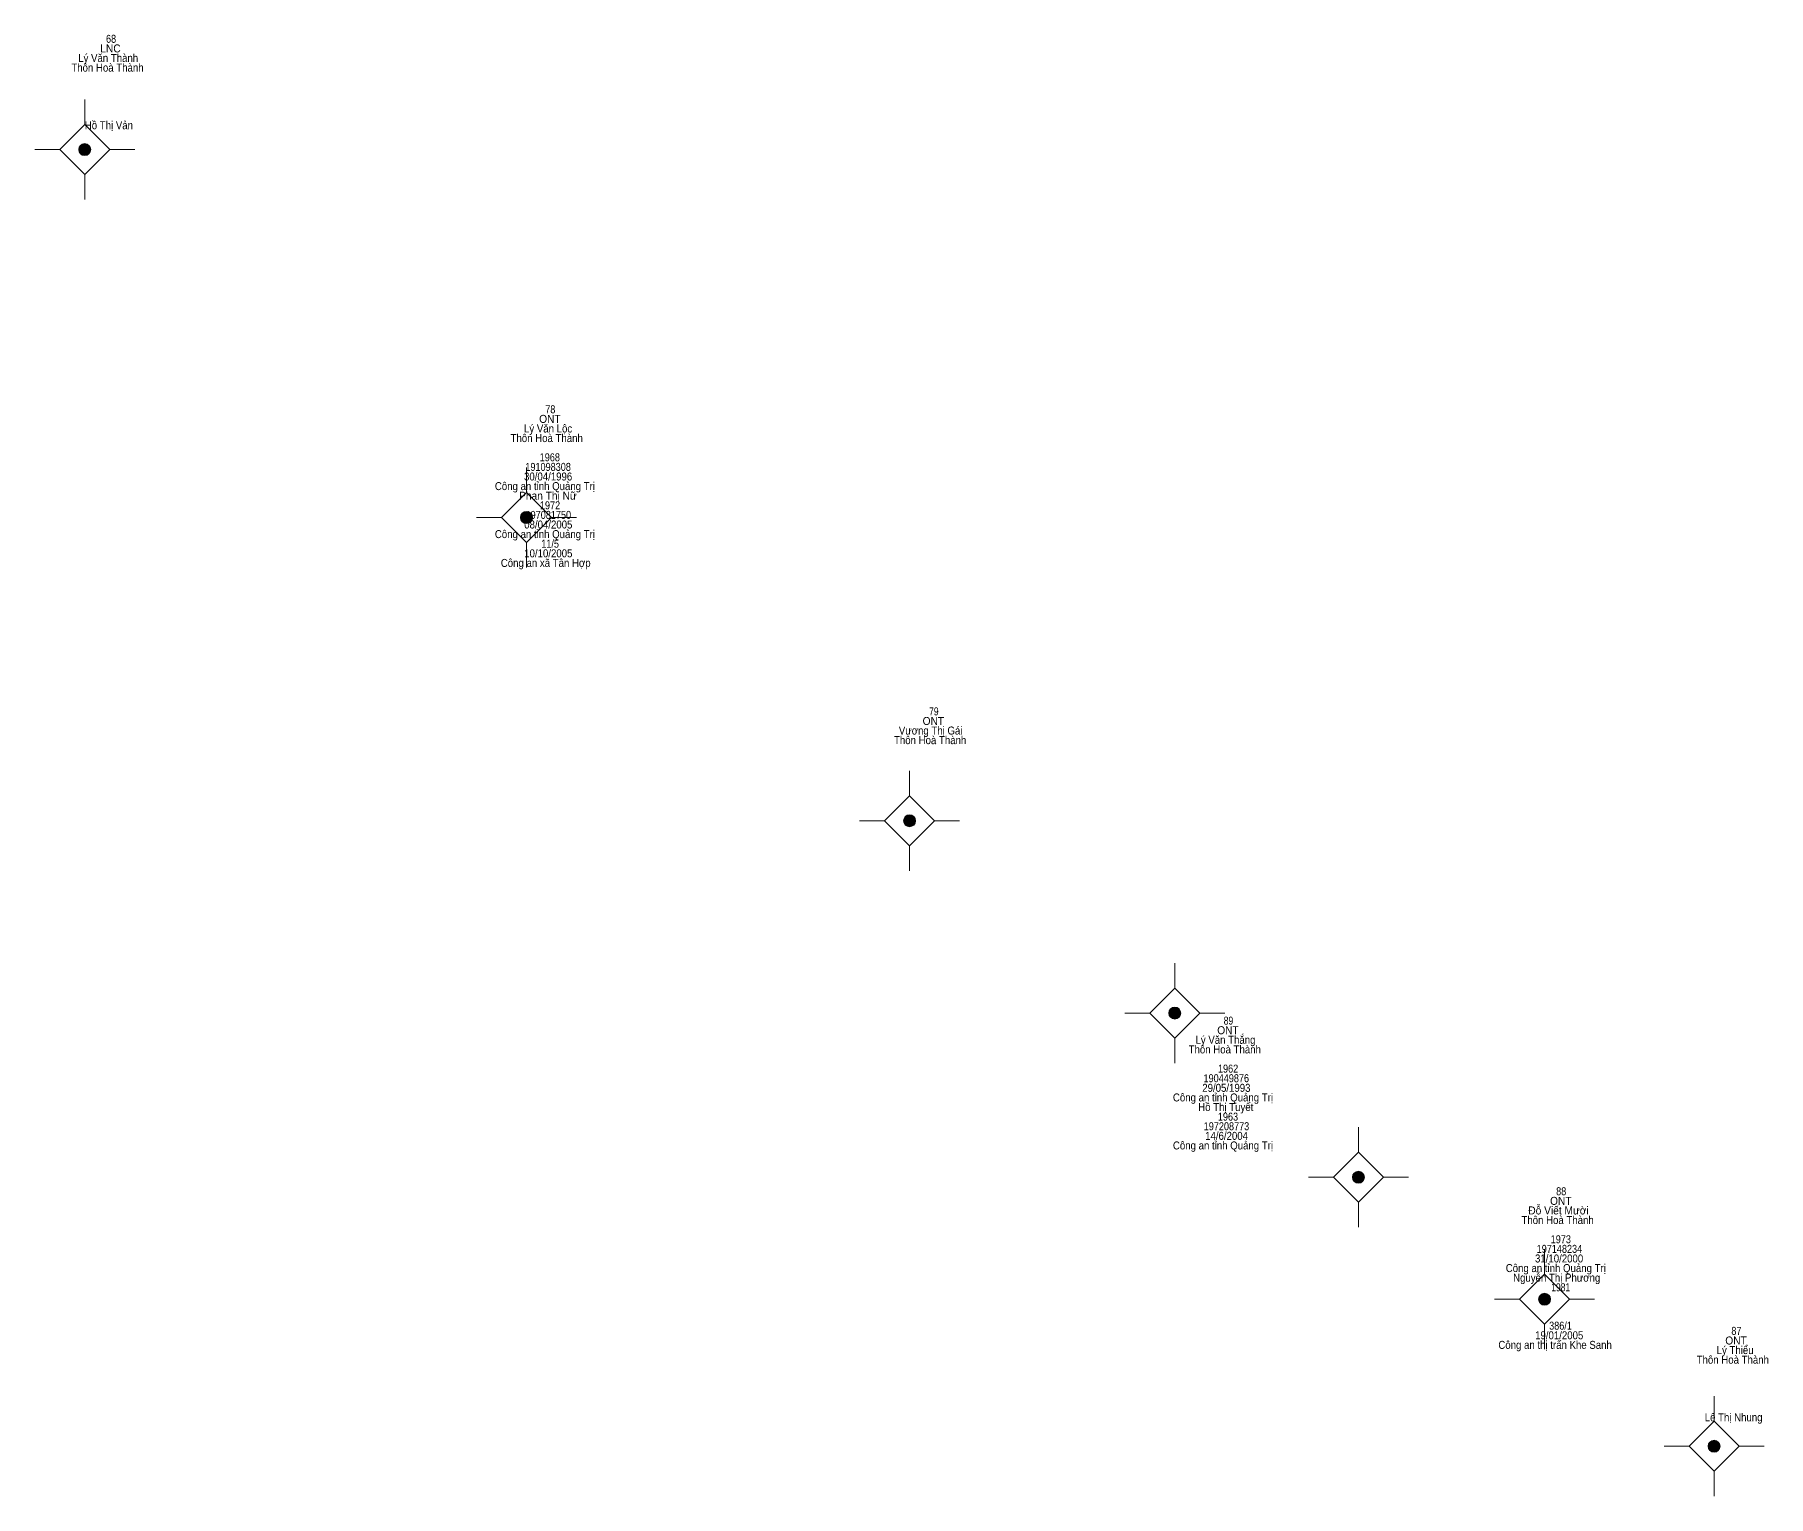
# Model space of a CAD drawing. Header units: metres. Extents: x 548452 to 551009, y 1840956 to 1844548.
# Drawn here: x 550104.4 to 550191.1, y 1841667 to 1841740 of the extents above; entities that cross this region are included whole.
import ezdxf
from ezdxf.enums import TextEntityAlignment as Align

# ---------------------------------------------------------------- set-up
doc = ezdxf.new("R2010")
doc.units = ezdxf.units.M
doc.header["$LTSCALE"] = 0.16
doc.layers.add('11', color=7, linetype='Continuous', lineweight=13)
doc.layers.add('15', color=7, linetype='Continuous')

msp = doc.modelspace()

# ---------------------------------------------------------------- hatches: boundary and pattern name
at = {"layer": '11'}
for points in [[(550107.2095, 1841734.29, 1), (550106.6095, 1841734.29, 1)], [(550129.2995, 1841715.9, 1), (550128.6995, 1841715.9, 1)], [(550148.4495, 1841700.74, 1), (550147.8495, 1841700.74, 1)], [(550161.7095, 1841691.13, 1), (550161.1095, 1841691.13, 1)], [(550170.8895, 1841682.92, 1), (550170.2895, 1841682.92, 1)], [(550180.1995, 1841676.82, 1), (550179.5995, 1841676.82, 1)], [(550188.6695, 1841669.47, 1), (550188.0695, 1841669.47, 1)]]:
    msp.add_hatch(color=256, dxfattribs=at).paths.add_polyline_path(points)

# ---------------------------------------------------------------- linework, layer by layer
for p, q in [((550106.91, 1841736.79), (550106.91, 1841735.54)), ((550105.66, 1841734.29), (550104.41, 1841734.29)), ((550109.41, 1841734.29), (550108.16, 1841734.29)), ((550106.91, 1841733.04), (550106.91, 1841731.79)), ((550129, 1841718.4), (550129, 1841717.15)), ((550127.75, 1841715.9), (550126.5, 1841715.9)), ((550131.5, 1841715.9), (550130.25, 1841715.9)), ((550129, 1841714.65), (550129, 1841713.4)), ((550148.15, 1841703.24), (550148.15, 1841701.99)), ((550146.9, 1841700.74), (550145.65, 1841700.74)), ((550150.65, 1841700.74), (550149.4, 1841700.74)), ((550148.15, 1841699.49), (550148.15, 1841698.24)), ((550161.41, 1841693.63), (550161.41, 1841692.38)), ((550160.16, 1841691.13), (550158.91, 1841691.13)), ((550163.91, 1841691.13), (550162.66, 1841691.13)), ((550161.41, 1841689.88), (550161.41, 1841688.63)), ((550170.59, 1841685.42), (550170.59, 1841684.17)), ((550169.34, 1841682.92), (550168.09, 1841682.92)), ((550173.09, 1841682.92), (550171.84, 1841682.92)), ((550170.59, 1841681.67), (550170.59, 1841680.42)), ((550179.9, 1841679.32), (550179.9, 1841678.07)), ((550178.65, 1841676.82), (550177.4, 1841676.82)), ((550182.4, 1841676.82), (550181.15, 1841676.82)), ((550179.9, 1841675.57), (550179.9, 1841674.32)), ((550188.37, 1841671.97), (550188.37, 1841670.72)), ((550187.12, 1841669.47), (550185.87, 1841669.47)), ((550190.87, 1841669.47), (550189.62, 1841669.47)), ((550188.37, 1841668.22), (550188.37, 1841666.97))]:
    msp.add_line(p, q, dxfattribs=at)
for points in [[(550106.91, 1841735.54), (550105.66, 1841734.29), (550106.91, 1841733.04), (550108.16, 1841734.29)], [(550129, 1841717.15), (550127.75, 1841715.9), (550129, 1841714.65), (550130.25, 1841715.9)], [(550148.15, 1841701.99), (550146.9, 1841700.74), (550148.15, 1841699.49), (550149.4, 1841700.74)], [(550161.41, 1841692.38), (550160.16, 1841691.13), (550161.41, 1841689.88), (550162.66, 1841691.13)], [(550170.59, 1841684.17), (550169.34, 1841682.92), (550170.59, 1841681.67), (550171.84, 1841682.92)], [(550179.9, 1841678.07), (550178.65, 1841676.82), (550179.9, 1841675.57), (550181.15, 1841676.82)], [(550188.37, 1841670.72), (550187.12, 1841669.47), (550188.37, 1841668.22), (550189.62, 1841669.47)]]:
    msp.add_lwpolyline(points, close=True, dxfattribs=at)
for centre in [(550106.9095, 1841734.29), (550128.9995, 1841715.9), (550148.1495, 1841700.74), (550161.4095, 1841691.13), (550170.5895, 1841682.92), (550179.8995, 1841676.82), (550188.3695, 1841669.47)]:
    msp.add_circle(centre, 0.3, dxfattribs=at)

# ---------------------------------------------------------------- texts
at = {"layer": '15'}
for s, width, p in [('68', 0.85, (550108.23, 1841739.63)), ('LNC', 0.95, (550108.2, 1841739.15)), ('Thôn Hoà Thành', 0.9, (550108.05, 1841738.19)), ('Lý Văn Thành', 0.9, (550108.085, 1841738.67)), ('Hồ Thị Vản', 0.9, (550108.12, 1841735.31)), ('ONT', 0.95, (550130.17, 1841720.63)), ('78', 0.85, (550130.19, 1841721.11)), ('Thôn Hoà Thành', 0.9, (550130.01, 1841719.67)), ('Lý Văn Lộc', 0.9, (550130.08, 1841720.15)), ('191098308', 0.85, (550130.08, 1841718.23)), ('1968', 0.85, (550130.165, 1841718.71)), ('Công an tỉnh Quảng Trị', 0.9, (550129.92, 1841717.27)), ('30/04/1996', 0.9, (550130.08, 1841717.75)), ('Phan Thị Nữ', 0.95, (550130.07, 1841716.79)), ('1972', 0.85, (550130.175, 1841716.31)), ('08/04/2005', 0.9, (550130.09, 1841715.35)), ('197081750', 0.85, (550130.09, 1841715.83)), ('Công an tỉnh Quảng Trị', 0.9, (550129.92, 1841714.87)), ('10/10/2005', 0.9, (550130.09, 1841713.91)), ('11/5', 0.85, (550130.18, 1841714.39)), ('Công an xã Tân Hợp', 0.9, (550129.96, 1841713.43)), ('79', 0.8, (550149.365, 1841706.01)), ('Vương Thị Gái', 0.9, (550149.205, 1841705.05)), ('ONT', 0.95, (550149.34, 1841705.53)), ('Thôn Hoà Thành', 0.9, (550149.18, 1841704.57)), ('89', 0.8, (550164.095, 1841690.55)), ('Lý Văn Thắng', 0.9, (550163.945, 1841689.59)), ('ONT', 0.95, (550164.07, 1841690.07)), ('Thôn Hoà Thành', 0.9, (550163.91, 1841689.11)), ('190449876', 0.85, (550163.985, 1841687.67)), ('1962', 0.85, (550164.075, 1841688.15)), ('Công an tỉnh Quảng Trị', 0.9, (550163.82, 1841686.71)), ('29/05/1993', 0.9, (550163.99, 1841687.19)), ('Hồ Thị Tuyết', 0.9, (550163.96, 1841686.23)), ('197208773', 0.85, (550163.995, 1841685.27)), ('1963', 0.85, (550164.07, 1841685.75)), ('Công an tỉnh Quảng Trị', 0.9, (550163.82, 1841684.31)), ('14/6/2004', 0.9, (550164, 1841684.79)), ('ONT', 0.95, (550180.71, 1841681.54)), ('88', 0.85, (550180.73, 1841682.02)), ('Đỗ Viết Mười', 0.95, (550180.595, 1841681.06)), ('Thôn Hoà Thành', 0.9, (550180.55, 1841680.58)), ('197148234', 0.85, (550180.64, 1841679.14)), ('1973', 0.85, (550180.71, 1841679.62)), ('Công an tỉnh Quảng Trị', 0.9, (550180.46, 1841678.18)), ('31/10/2000', 0.9, (550180.625, 1841678.66)), ('Nguyễn Thị Phương', 0.9, (550180.505, 1841677.7)), ('1981', 0.8, (550180.705, 1841677.22)), ('19/01/2005', 0.9, (550180.63, 1841674.82)), ('386/1', 0.85, (550180.695, 1841675.3)), ('87', 0.85, (550189.49, 1841675.04)), ('Công an thị trấn Khe Sanh', 0.9, (550180.425, 1841674.34)), ('Lý Thiểu', 0.9, (550189.425, 1841674.08)), ('ONT', 0.95, (550189.47, 1841674.56)), ('Thôn Hoà Thành', 0.9, (550189.31, 1841673.6)), ('Lê Thị Nhung', 0.9, (550189.35, 1841670.72))]:
    msp.add_text(s, height=0.4, dxfattribs=dict(at, width=width)).set_placement(p, align=Align.CENTER)

doc.saveas('drawing.dxf')
